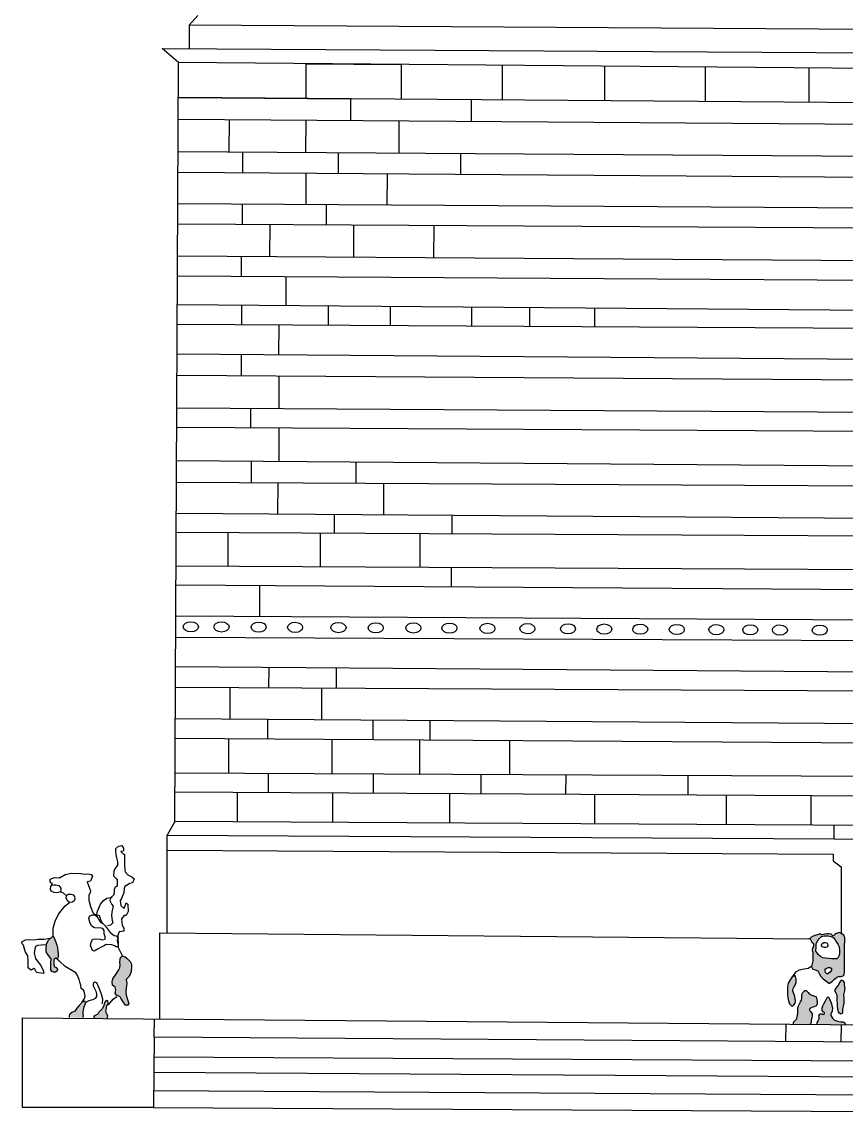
# Model space of a CAD drawing. Header units: inches. Extents: x 155 to 361, y 91 to 381.
# Drawn here: x 155.2 to 250.9, y 105 to 232.1 of the extents above; entities that cross this region are included whole.
import ezdxf

# ---------------------------------------------------------------- set-up
doc = ezdxf.new("R2010")
doc.units = ezdxf.units.IN
doc.header["$MEASUREMENT"] = 0
doc.layers.add('çziigi', color=10, linetype='Continuous')

msp = doc.modelspace()

# ---------------------------------------------------------------- hatches: boundary and pattern name
at = {"layer": 'çziigi'}
h = msp.add_hatch(color=1, dxfattribs=at)
h.dxf.hatch_style = 1
h.paths.add_polyline_path([(165.77, 120.95), (166.11, 121.46), (166.46, 121.97), (166.6, 122.23), (166.62, 122.59), (166.6, 122.84), (166.61, 123.22), (166.66, 123.43), (166.9, 123.61), (167.22, 123.5), (167.45, 123.29), (167.79, 122.97), (167.93, 122.66), (167.93, 122.33), (167.92, 121.75), (167.68, 121.2), (167.33, 120.87), (167.41, 120.4), (167.34, 119.9), (167.28, 119.47), (167.31, 119.04), (167.48, 118.54), (167.63, 118.09), (167.53, 117.87), (167.25, 117.88), (166.96, 118.27), (166.71, 118.69), (166.62, 118.84), (166.18, 119.03), (166.06, 119.27), (166.12, 119.65), (166.06, 119.99), (165.72, 120.22), (165.68, 120.61)])
h.paths.add_polyline_path([(161.87, 117.86), (162.2, 118.23), (162.51, 118.36), (162.62, 118.2), (162.56, 118), (162.45, 117.67), (162.35, 117.34), (162.34, 117.12), (162.34, 116.87), (162.36, 116.61), (162.27, 116.44), (160.71, 116.46), (160.69, 116.67), (160.77, 116.82), (161, 117.03), (161.36, 117.18), (161.58, 117.54)])
h.paths.add_polyline_path([(164.14, 117.06), (164.37, 117.3), (164.56, 117.5), (164.73, 117.84), (164.83, 118.23), (165, 118.43), (165.18, 118.37), (165.26, 118.06), (165.06, 117.86), (165.05, 117.56), (164.97, 117.11), (165.11, 116.81), (165.21, 116.61), (165.1, 116.39), (163.65, 116.41), (163.55, 116.53), (163.58, 116.62), (163.78, 116.72), (164.02, 116.84)])
h.paths.add_polyline_path([(158.02, 124.43), (158.07, 124.97), (158.28, 125.4), (158.84, 125.95), (159.03, 125.49), (159.14, 125.21), (159.27, 124.87), (159.34, 124.54), (159.4, 124.16), (159.43, 123.89), (159.44, 123.55), (159.39, 123.39), (159.29, 123.29), (159.14, 123.33), (158.94, 123.19), (158.93, 122.73), (158.97, 122.39), (159.19, 122.26), (159.34, 122.08), (159.29, 121.86), (159.12, 121.71), (158.89, 121.72), (158.67, 121.79), (158.58, 122), (158.59, 122.24), (158.59, 122.49), (158.56, 122.82), (158.61, 123.27), (158.4, 123.5), (158.21, 123.76), (158.02, 124.09)])
h = msp.add_hatch(color=1, dxfattribs=at)
h.dxf.hatch_style = 1
h.paths.add_polyline_path([(250.73, 122.88), (250.73, 123.9), (250.73, 124.76), (250.77, 125.34), (250.77, 125.71), (250.66, 126.02), (250.36, 126.2), (250.12, 126.31), (249.81, 126.21), (249.6, 126.09), (249.41, 125.9), (249.17, 126.13), (248.91, 126.18), (248.67, 126.18), (248.42, 126.13), (248.15, 126.04), (248.06, 126.04), (247.97, 126.14), (247.81, 126.12), (247.61, 126.07), (247.4, 126.01), (247.1, 125.9), (246.82, 125.73), (246.75, 125.57), (246.94, 125.21), (247.12, 125.06), (247.12, 124.71), (247.01, 124.5), (246.98, 124.29), (247.06, 123.96), (247.06, 123.37), (247.06, 122.99), (247, 122.7), (246.92, 122.36), (247.04, 122.08), (247.34, 122), (247.63, 121.86), (247.8, 121.57), (248, 121.22), (248.27, 120.94), (248.57, 120.71), (248.9, 120.43), (249.01, 120.43), (249.29, 120.63), (249.56, 120.92), (249.83, 121.12), (250.04, 121.21), (250.34, 121.21), (250.64, 121.31), (250.73, 121.68), (250.73, 122.24)])
h.paths.add_polyline_path([(248.51, 122.05), (248.65, 122.18), (248.86, 122.27), (249.08, 122.27), (249.21, 122.16), (249.21, 121.93), (249.07, 121.73), (248.88, 121.59), (248.79, 121.51), (248.7, 121.51), (248.61, 121.59), (248.53, 121.69), (248.51, 121.83)], flags=16)
h.paths.add_polyline_path([(247.94, 123.52), (247.67, 123.76), (247.52, 123.99), (247.4, 124.15), (247.4, 124.43), (247.41, 124.96), (247.58, 125.26), (247.79, 125.58), (248.08, 125.84), (248.42, 125.92), (248.85, 125.92), (249.2, 125.85), (249.46, 125.69), (249.64, 125.48), (249.82, 125.2), (249.96, 124.98), (250.11, 124.67), (250.17, 124.27), (250.17, 123.92), (250.13, 123.64), (249.99, 123.4), (249.83, 123.28), (249.57, 123.25), (249.23, 123.25), (248.91, 123.3), (248.53, 123.35), (248.23, 123.38)], flags=16)
h.paths.add_polyline_path([(248.15, 124.64), (248.06, 124.75), (248.06, 124.84), (248.15, 125.06), (248.35, 125.17), (248.54, 125.17), (248.74, 125.09), (248.81, 124.94), (248.81, 124.77), (248.71, 124.64), (248.54, 124.57), (248.37, 124.57)], flags=0)
h.paths.add_polyline_path([(244.87, 119.98), (244.97, 120.14), (245.03, 120.33), (245.12, 120.6), (245.12, 120.91), (245.06, 121.2), (244.98, 121.32), (244.91, 121.32), (244.77, 121.22), (244.63, 121.12), (244.43, 120.84), (244.19, 120.45), (244.1, 119.97), (244.1, 119.55), (244.1, 119.05), (244.18, 118.54), (244.35, 118.02), (244.63, 117.78), (244.7, 117.78), (244.85, 117.91), (245.02, 118.11), (245.06, 118.33), (245.02, 118.6), (244.98, 118.88), (244.91, 119.11), (244.82, 119.33), (244.73, 119.53), (244.73, 119.66), (244.78, 119.83)])
h.paths.add_polyline_path([(247.57, 118.27), (247.53, 118.54), (247.46, 118.84), (247.18, 118.98), (246.93, 119.05), (246.67, 119.17), (246.51, 119.35), (246.29, 119.59), (246.13, 119.59), (245.9, 119.37), (245.79, 119.13), (245.79, 118.92), (245.79, 118.64), (245.75, 118.46), (245.63, 118.26), (245.51, 118.04), (245.38, 117.81), (245.3, 117.53), (245.3, 117.18), (245.3, 116.88), (245.25, 116.61), (245.19, 116.29), (244.98, 116.08), (244.8, 115.89), (244.8, 115.69), (246.76, 115.67), (246.84, 115.75), (246.87, 115.84), (246.87, 115.97), (246.87, 116.1), (246.9, 116.28), (246.94, 116.42), (247, 116.65), (247, 116.88), (246.83, 117.1), (246.71, 117.24), (246.66, 117.36), (246.7, 117.49), (246.87, 117.57), (247.04, 117.65), (247.22, 117.7), (247.4, 117.76), (247.48, 117.85), (247.57, 118.04)])
h.paths.add_polyline_path([(249.34, 117.57), (249.17, 118.14), (249.02, 118.5), (248.92, 118.79), (248.8, 118.85), (248.72, 118.79), (248.54, 118.4), (248.35, 118.05), (248.21, 117.8), (248.13, 117.54), (248.13, 117.27), (248.26, 117.11), (248.43, 117.02), (248.43, 116.94), (248.38, 116.85), (248.27, 116.81), (248.13, 116.87), (247.9, 116.87), (247.76, 116.65), (247.8, 116.47), (247.8, 116.28), (247.69, 116.08), (247.58, 115.88), (247.58, 115.67), (250.8, 115.64), (250.83, 115.72), (250.79, 115.83), (250.58, 115.93), (250.27, 115.95), (249.92, 116.04), (249.59, 116.13), (249.35, 116.36), (249.13, 116.67), (249.13, 116.82), (249.3, 117.2)])
h.paths.add_polyline_path([(250.75, 119.39), (250.82, 119.8), (250.72, 120.21), (250.72, 120.51), (250.6, 120.71), (250.36, 120.77), (250.16, 120.53), (250.03, 120.24), (249.85, 120.01), (249.72, 119.85), (249.63, 119.65), (249.63, 119.48), (249.72, 119.3), (249.83, 119.09), (249.86, 119.02), (249.86, 118.88), (249.86, 118.63), (249.86, 118.4), (249.88, 118.14), (249.88, 117.78), (249.93, 117.4), (250.01, 117.07), (250.3, 116.87), (250.54, 117.01), (250.54, 117.42), (250.68, 118.1), (250.68, 118.64), (250.64, 119.07)])

# ---------------------------------------------------------------- linework, layer by layer
for p, q in [((174.64, 231.73), (175.65, 232.84)), ((174.64, 231.73), (174.62, 229.01)), ((342.37, 230.65), (174.64, 231.73)), ((173.41, 227.38), (171.51, 229.03)), ((171.51, 229.03), (346.77, 227.94)), ((172.96, 139.23), (173.41, 227.38)), ((344.49, 225.87), (173.41, 227.38)), ((188.23, 223.2), (188.23, 227.25)), ((188.23, 227.25), (199.26, 227.15)), ((199.26, 227.15), (199.26, 223.12)), ((211.02, 223.03), (211.02, 227.05)), ((222.88, 226.94), (222.85, 222.94)), ((234.57, 226.84), (234.57, 222.85)), ((246.61, 226.73), (246.61, 222.76)), ((344.47, 222.02), (173.39, 223.32)), ((173.39, 223.32), (193.39, 223.16)), ((193.39, 223.16), (193.39, 220.65)), ((207.4, 223.06), (207.38, 220.56)), ((173.38, 220.8), (344.46, 219.58)), ((179.27, 220.76), (179.25, 216.99)), ((188.17, 220.69), (188.14, 216.93)), ((199, 220.61), (198.97, 216.86)), ((173.36, 217.03), (344.44, 215.92)), ((180.84, 216.98), (180.84, 214.57)), ((191.92, 216.91), (191.92, 214.5)), ((206.16, 216.82), (206.14, 214.4)), ((173.35, 214.63), (344.42, 213.43)), ((188.17, 214.52), (188.17, 210.91)), ((197.62, 214.46), (197.6, 210.85)), ((173.33, 211.01), (344.41, 209.91)), ((180.81, 210.96), (180.8, 208.58)), ((190.59, 208.53), (190.59, 210.9)), ((173.32, 208.63), (344.39, 207.69)), ((184, 208.57), (183.98, 204.85)), ((193.76, 204.78), (193.76, 208.51)), ((203.04, 208.46), (203.02, 204.72)), ((173.3, 204.93), (344.37, 203.74)), ((180.69, 204.87), (180.69, 202.52)), ((344.36, 201.49), (173.29, 202.57)), ((185.85, 202.49), (185.85, 199.13)), ((344.34, 197.87), (173.27, 199.23)), ((180.76, 196.94), (180.76, 199.17)), ((190.77, 199.09), (190.77, 196.88)), ((198, 196.84), (198, 199.04)), ((207.43, 198.96), (207.42, 196.79)), ((214.18, 196.75), (214.18, 198.91)), ((221.73, 196.71), (221.73, 198.85)), ((173.26, 196.98), (344.33, 196.04)), ((185.03, 196.91), (185.01, 193.41)), ((344.31, 192.22), (173.24, 193.5)), ((180.7, 191.02), (180.7, 193.44)), ((173.23, 191.08), (344.3, 189.89)), ((185.05, 190.99), (185.03, 187.21)), ((173.21, 187.29), (344.27, 186.16)), ((181.77, 187.23), (181.77, 184.97)), ((173.2, 185.02), (344.26, 184.08)), ((185.04, 184.95), (185.04, 181.05)), ((173.18, 181.14), (344.24, 179.89)), ((181.83, 181.08), (181.82, 178.6)), ((193.98, 180.99), (193.98, 178.53)), ((173.16, 178.64), (344.23, 177.71)), ((184.94, 178.58), (184.91, 174.94)), ((197.22, 178.51), (197.2, 174.86)), ((173.15, 175.02), (344.21, 173.85)), ((191.47, 174.9), (191.46, 172.74)), ((205.15, 174.8), (205.15, 172.67)), ((173.13, 172.84), (344.2, 171.91)), ((179.12, 172.81), (179.12, 168.89)), ((189.85, 172.75), (189.85, 168.83)), ((201.44, 172.69), (201.42, 168.77)), ((173.11, 168.93), (344.18, 167.99)), ((205.1, 166.49), (205.11, 168.75)), ((173.1, 166.72), (344.16, 165.51)), ((182.82, 166.65), (182.8, 163.04)), ((173.08, 163.09), (344.14, 162.15)), ((344.13, 159.73), (173.07, 160.6)), ((344.11, 155.9), (173.05, 157.19)), ((183.87, 157.11), (183.86, 154.71)), ((191.69, 157.05), (191.69, 154.67)), ((344.1, 153.89), (173.04, 154.77)), ((179.35, 154.73), (179.35, 151.08)), ((190.01, 154.68), (190.01, 151.01)), ((344.08, 149.91), (173.02, 151.13)), ((183.74, 151.05), (183.74, 148.79)), ((195.96, 150.97), (195.96, 148.71)), ((202.58, 150.92), (202.57, 148.66)), ((344.06, 147.71), (173.01, 148.86)), ((179.21, 148.82), (179.19, 144.81)), ((191.24, 144.75), (191.24, 148.74)), ((201.39, 148.67), (201.39, 144.7)), ((211.85, 148.6), (211.85, 144.64)), ((344.04, 143.97), (172.99, 144.84)), ((183.81, 144.79), (183.8, 142.6)), ((196.01, 144.72), (196.01, 142.53)), ((208.49, 144.66), (208.49, 142.46)), ((218.36, 144.61), (218.35, 142.41)), ((232.55, 144.54), (232.55, 142.33)), ((172.98, 142.66), (344.03, 141.72)), ((180.22, 142.62), (180.22, 139.18)), ((191.31, 139.12), (191.33, 142.56)), ((204.88, 142.48), (204.86, 139.04)), ((221.73, 138.95), (221.73, 142.39)), ((237, 142.31), (237, 138.86)), ((246.83, 142.25), (246.83, 138.8)), ((172.96, 139.23), (172.09, 137.63)), ((344.01, 138.25), (172.96, 139.23)), ((249.53, 137.2), (249.54, 138.79)), ((172.08, 135.89), (172.09, 137.63)), ((172.09, 137.63), (249.53, 137.2)), ((166.42, 136.37), (166.09, 136.06)), ((166.09, 136.06), (166.09, 135.77)), ((166.42, 136.37), (166.8, 136.44)), ((166.8, 136.44), (167.02, 136.13)), ((167.02, 136.13), (167, 135.85)), ((249.53, 137.2), (344.76, 136.49)), ((166.09, 135.77), (166.13, 135.39)), ((166.13, 135.39), (166.2, 134.99)), ((166.2, 134.99), (166.32, 134.54)), ((166.98, 135.78), (166.7, 135.75)), ((166.7, 135.75), (166.98, 135.47)), ((167, 135.85), (166.98, 135.78)), ((166.98, 135.47), (167.11, 135.37)), ((167.11, 135.37), (167.13, 134.89)), ((167.13, 134.89), (167.12, 134.16)), ((172.08, 126.27), (172.08, 135.89)), ((172.08, 135.89), (249.43, 135.44)), ((249.43, 135.44), (249.43, 134.64)), ((166.05, 133.79), (165.89, 133.43)), ((166.33, 134.09), (166.05, 133.79)), ((166.32, 134.54), (166.33, 134.09)), ((167.12, 134.16), (167.18, 133.61)), ((167.18, 133.61), (167.22, 133.37)), ((249.43, 134.64), (250.36, 133.96)), ((250.36, 133.96), (250.36, 126.2)), ((158.49, 132.51), (158.99, 132.7)), ((158.49, 132.17), (158.49, 132.51)), ((158.99, 132.7), (159.58, 132.69)), ((159.58, 132.69), (160.24, 133.06)), ((160.24, 133.06), (160.96, 133.2)), ((160.96, 133.2), (162.05, 133.18)), ((162.05, 133.18), (162.46, 133.09)), ((162.46, 133.09), (162.88, 133.15)), ((163.17, 132.29), (162.81, 132.19)), ((162.88, 133.15), (163.26, 133.06)), ((163.42, 132.86), (163.17, 132.29)), ((163.26, 133.06), (163.42, 132.86)), ((165.89, 133.43), (165.85, 132.89)), ((165.85, 132.89), (166.22, 132.52)), ((166.22, 132.52), (166.27, 132.54)), ((166.27, 132.54), (166.26, 131.71)), ((167.22, 133.37), (167.51, 133.04)), ((167.51, 133.04), (167.98, 132.77)), ((167.98, 132.77), (168.26, 132.56)), ((168.26, 132.56), (168.05, 132.11)), ((158.78, 131.93), (158.49, 132.17)), ((158.54, 131.37), (158.58, 131.68)), ((158.63, 131.11), (158.54, 131.37)), ((158.58, 131.68), (158.78, 131.93)), ((158.96, 130.96), (158.63, 131.11)), ((158.65, 131.84), (158.96, 131.85)), ((158.96, 131.85), (159.15, 131.85)), ((159.28, 130.95), (158.96, 130.96)), ((159.15, 131.85), (159.52, 131.78)), ((159.72, 131.03), (159.28, 130.95)), ((159.52, 131.78), (159.75, 131.47)), ((159.7, 131.14), (159.68, 130.97)), ((159.74, 131.33), (159.7, 131.14)), ((160.06, 130.9), (159.72, 131.03)), ((159.75, 131.47), (159.74, 131.33)), ((162.81, 132.19), (163.08, 131.49)), ((163.15, 130.93), (163, 130.66)), ((163.08, 131.49), (163.16, 131.15)), ((163.16, 131.15), (163.15, 130.93)), ((166.05, 131.57), (165.93, 131.3)), ((165.93, 131.3), (165.93, 130.88)), ((166.26, 131.71), (166.05, 131.57)), ((167.05, 130.93), (166.76, 130.29)), ((167.09, 131.44), (167.05, 130.93)), ((167.18, 131.66), (167.09, 131.44)), ((167.74, 132.02), (167.18, 131.66)), ((168.05, 132.11), (167.74, 132.02)), ((160.38, 130.6), (160.06, 130.9)), ((160.22, 129.42), (160.74, 129.81)), ((160.34, 130.3), (160.38, 130.6)), ((160.53, 129.98), (160.34, 130.3)), ((160.38, 130.6), (160.58, 130.78)), ((160.74, 129.81), (160.53, 129.98)), ((160.58, 130.78), (160.89, 130.77)), ((161.08, 129.86), (160.74, 129.81)), ((160.89, 130.77), (161.16, 130.7)), ((161.27, 130.02), (161.08, 129.86)), ((161.16, 130.7), (161.34, 130.49)), ((161.35, 130.27), (161.27, 130.02)), ((161.34, 130.49), (161.35, 130.27)), ((163, 130.66), (162.99, 130.07)), ((162.99, 130.07), (163.16, 129.33)), ((164.35, 129.63), (164.7, 130.04)), ((164.7, 130.04), (165.09, 130.3)), ((165.09, 130.3), (165.57, 130.38)), ((165.5, 130.36), (165.43, 130.04)), ((165.43, 130.04), (165.64, 129.57)), ((165.85, 130.66), (165.5, 130.36)), ((165.57, 130.38), (165.68, 130.38)), ((165.93, 130.88), (165.85, 130.66)), ((166.76, 130.29), (166.64, 130.03)), ((166.64, 130.03), (166.7, 129.47)), ((167.1, 129.11), (167.34, 129.78)), ((167.34, 129.78), (167.51, 129.61)), ((159.08, 127.64), (159.47, 128.47)), ((159.47, 128.47), (160.22, 129.42)), ((163.08, 128.23), (163.39, 128.39)), ((163.16, 129.33), (163.46, 128.66)), ((163.39, 128.39), (163.69, 128.36)), ((163.46, 128.66), (163.66, 128.44)), ((163.66, 128.44), (164.18, 128.28)), ((163.9, 128.4), (163.99, 128.82)), ((163.99, 128.82), (164.11, 129.06)), ((164.11, 129.06), (164.35, 129.63)), ((165.64, 128.7), (165.63, 128.31)), ((165.64, 129.57), (165.8, 129.4)), ((165.68, 128.89), (165.64, 128.7)), ((165.8, 129.4), (165.68, 128.89)), ((166.7, 129.47), (167.1, 129.11)), ((167.57, 128.77), (167.34, 128.28)), ((167.51, 129.61), (167.57, 128.77)), ((158.86, 126.83), (159.08, 127.64)), ((162.99, 127.96), (163.08, 128.23)), ((163.09, 127.53), (162.99, 127.96)), ((163.3, 127.11), (163.09, 127.53)), ((163.69, 128.36), (163.88, 128.23)), ((163.88, 128.23), (164.04, 128.01)), ((164.04, 128.01), (164.16, 127.79)), ((164.16, 127.79), (164.25, 127.64)), ((164.18, 128.28), (164.35, 127.85)), ((164.25, 127.64), (164.39, 127.49)), ((164.35, 127.85), (164.52, 127.44)), ((164.39, 127.49), (164.63, 127.37)), ((164.52, 127.44), (164.89, 127.08)), ((165.5, 127.16), (165.16, 127.08)), ((165.78, 127.44), (165.5, 127.16)), ((165.63, 128.31), (165.69, 127.71)), ((165.69, 127.71), (165.78, 127.44)), ((167.07, 128.29), (166.77, 127.91)), ((166.77, 127.91), (166.84, 127.12)), ((166.84, 127.12), (167.05, 126.84)), ((167.34, 128.28), (167.07, 128.29)), ((158.28, 125.4), (158.84, 125.95)), ((158.84, 125.95), (158.86, 126.83)), ((158.84, 125.95), (159.03, 125.49)), ((163.58, 126.9), (163.3, 127.11)), ((163.67, 126.87), (163.58, 126.9)), ((164.41, 126.82), (163.67, 126.87)), ((164.6, 126.77), (164.41, 126.82)), ((164.77, 126.54), (164.6, 126.77)), ((164.76, 126.18), (164.77, 126.4)), ((164.89, 125.83), (164.76, 126.18)), ((164.77, 126.4), (164.77, 126.54)), ((164.89, 127.08), (165.46, 126.34)), ((165.46, 126.34), (165.91, 125.99)), ((165.91, 125.99), (166.16, 125.92)), ((166.16, 125.92), (166.38, 125.65)), ((166.47, 126.31), (166.36, 125.96)), ((166.36, 125.96), (166.37, 125.64)), ((166.52, 126.4), (166.47, 126.31)), ((167.06, 126.48), (166.52, 126.4)), ((167.05, 126.84), (167.06, 126.48)), ((171.24, 116.27), (171.24, 126.28)), ((171.24, 126.28), (246.58, 125.57)), ((247.1, 125.9), (246.82, 125.73)), ((247.4, 126.01), (247.1, 125.9)), ((247.61, 126.07), (247.4, 126.01)), ((247.81, 126.12), (247.61, 126.07)), ((247.79, 125.58), (248.08, 125.84)), ((247.97, 126.14), (247.81, 126.12)), ((248.06, 126.04), (247.97, 126.14)), ((248.15, 126.04), (248.06, 126.04)), ((248.08, 125.84), (248.42, 125.92)), ((248.42, 126.13), (248.15, 126.04)), ((248.67, 126.18), (248.42, 126.13)), ((248.42, 125.92), (248.85, 125.92)), ((248.91, 126.18), (248.67, 126.18)), ((248.85, 125.92), (249.2, 125.85)), ((249.17, 126.13), (248.91, 126.18)), ((249.41, 125.9), (249.17, 126.13)), ((249.2, 125.85), (249.46, 125.69)), ((249.6, 126.09), (249.41, 125.9)), ((249.81, 126.21), (249.6, 126.09)), ((250.12, 126.31), (249.81, 126.21)), ((250.36, 126.2), (250.12, 126.31)), ((250.66, 126.02), (250.36, 126.2)), ((250.77, 125.71), (250.66, 126.02)), ((155.21, 125.22), (155.62, 125.46)), ((155.26, 124.99), (155.21, 125.22)), ((155.39, 124.86), (155.26, 124.99)), ((155.6, 124.11), (155.39, 124.86)), ((155.62, 125.46), (156.13, 125.5)), ((156.13, 125.5), (156.73, 125.49)), ((156.73, 125.49), (157.06, 125.53)), ((156.79, 124.71), (156.73, 124.43)), ((157.03, 124.82), (156.79, 124.71)), ((157.46, 124.87), (157.03, 124.82)), ((157.06, 125.53), (157.45, 125.56)), ((157.45, 125.56), (157.81, 125.55)), ((158.06, 124.9), (157.46, 124.87)), ((157.81, 125.55), (158.66, 125.72)), ((158.02, 124.43), (158.07, 124.97)), ((158.07, 124.97), (158.28, 125.4)), ((159.03, 125.49), (159.14, 125.21)), ((159.14, 125.21), (159.27, 124.87)), ((159.27, 124.87), (159.34, 124.54)), ((163.19, 124.81), (163.24, 125.15)), ((163.4, 124.25), (163.19, 124.81)), ((163.24, 125.15), (163.41, 125.53)), ((163.41, 125.53), (163.7, 125.6)), ((163.7, 125.6), (164.32, 125.55)), ((164.4, 124.61), (164.06, 124.41)), ((164.32, 125.55), (164.54, 125.47)), ((164.8, 124.83), (164.4, 124.61)), ((164.54, 125.47), (164.87, 125.54)), ((164.99, 124.92), (164.8, 124.83)), ((164.87, 125.54), (164.89, 125.83)), ((165.67, 124.89), (164.99, 124.92)), ((165.95, 124.79), (165.67, 124.89)), ((166.16, 124.65), (165.95, 124.79)), ((166.27, 124.65), (166.16, 124.65)), ((166.39, 124.79), (166.27, 124.65)), ((166.4, 125.67), (166.29, 125.39)), ((166.29, 125.39), (166.33, 125.18)), ((166.33, 125.18), (166.39, 124.86)), ((166.44, 125.11), (166.38, 125.65)), ((166.39, 124.86), (166.39, 124.79)), ((166.43, 124.55), (166.44, 125.11)), ((246.75, 125.57), (246.58, 125.57)), ((246.82, 125.73), (246.75, 125.57)), ((246.75, 125.57), (246.94, 125.21)), ((246.94, 125.21), (247.12, 125.06)), ((247.12, 124.71), (247.01, 124.5)), ((247.12, 125.06), (247.12, 124.71)), ((247.41, 124.96), (247.4, 124.43)), ((247.58, 125.26), (247.41, 124.96)), ((247.58, 125.26), (247.79, 125.58)), ((248.06, 124.84), (248.15, 125.06)), ((248.06, 124.75), (248.06, 124.84)), ((248.15, 124.64), (248.06, 124.75)), ((248.15, 125.06), (248.35, 125.17)), ((248.37, 124.57), (248.15, 124.64)), ((248.35, 125.17), (248.54, 125.17)), ((248.54, 124.57), (248.37, 124.57)), ((248.54, 125.17), (248.74, 125.09)), ((248.71, 124.64), (248.54, 124.57)), ((248.81, 124.77), (248.71, 124.64)), ((248.74, 125.09), (248.81, 124.94)), ((248.81, 124.94), (248.81, 124.77)), ((249.46, 125.69), (249.64, 125.48)), ((249.64, 125.48), (249.82, 125.2)), ((249.82, 125.2), (249.96, 124.98)), ((249.96, 124.98), (250.11, 124.67)), ((250.11, 124.67), (250.17, 124.27)), ((250.73, 124.76), (250.77, 125.34)), ((250.73, 123.9), (250.73, 124.76)), ((250.77, 125.34), (250.77, 125.71)), ((155.89, 123.63), (155.6, 124.11)), ((155.96, 123.01), (155.89, 123.63)), ((156.73, 124.43), (156.64, 123.94)), ((156.64, 123.94), (156.8, 123.32)), ((156.8, 123.32), (157, 123.02)), ((158.02, 124.09), (158.02, 124.43)), ((158.21, 123.76), (158.02, 124.09)), ((158.4, 123.5), (158.21, 123.76)), ((158.61, 123.27), (158.4, 123.5)), ((159.14, 123.33), (158.94, 123.19)), ((159.31, 123.29), (159.14, 123.33)), ((159.39, 123.39), (159.23, 123.23)), ((159.34, 124.54), (159.4, 124.16)), ((159.44, 123.55), (159.39, 123.39)), ((159.4, 124.16), (159.43, 123.89)), ((159.43, 123.89), (159.44, 123.55)), ((163.6, 124.17), (163.4, 124.25)), ((164.06, 124.41), (163.6, 124.17)), ((166.9, 123.61), (166.43, 124.55)), ((166.61, 123.22), (166.66, 123.43)), ((166.66, 123.43), (166.9, 123.61)), ((166.9, 123.61), (167.22, 123.5)), ((167.22, 123.5), (167.45, 123.29)), ((247.01, 124.5), (246.98, 124.29)), ((246.98, 124.29), (247.06, 123.96)), ((247.06, 123.96), (247.06, 123.37)), ((247.06, 123.37), (247.06, 122.99)), ((247.4, 124.15), (247.4, 124.43)), ((247.52, 123.99), (247.4, 124.15)), ((247.67, 123.76), (247.52, 123.99)), ((247.94, 123.52), (247.67, 123.76)), ((248.23, 123.38), (247.94, 123.52)), ((248.53, 123.35), (248.23, 123.38)), ((248.91, 123.3), (248.53, 123.35)), ((249.23, 123.25), (248.91, 123.3)), ((249.99, 123.4), (249.83, 123.28)), ((250.13, 123.64), (249.99, 123.4)), ((250.17, 123.92), (250.13, 123.64)), ((250.17, 124.27), (250.17, 123.92)), ((250.73, 122.88), (250.73, 123.9)), ((155.95, 122.21), (155.96, 123.01)), ((156.25, 121.96), (155.95, 122.21)), ((156.6, 122.13), (156.38, 121.99)), ((156.71, 122.05), (156.6, 122.13)), ((156.92, 121.67), (156.71, 122.05)), ((157, 123.02), (157.4, 122.49)), ((157.4, 122.49), (157.72, 121.85)), ((158.56, 122.82), (158.61, 123.27)), ((158.59, 122.49), (158.56, 122.82)), ((158.58, 122), (158.59, 122.24)), ((158.59, 122.24), (158.59, 122.49)), ((158.94, 123.19), (158.93, 122.73)), ((158.93, 122.73), (158.97, 122.39)), ((158.97, 122.39), (159.19, 122.26)), ((159.19, 122.26), (159.34, 122.08)), ((159.34, 122.08), (159.29, 121.86)), ((159.58, 122.98), (159.31, 123.29)), ((160.25, 122.37), (159.58, 122.98)), ((161.49, 121.63), (160.25, 122.37)), ((166.46, 121.97), (166.6, 122.23)), ((166.6, 122.84), (166.61, 123.22)), ((166.62, 122.59), (166.6, 122.84)), ((166.6, 122.23), (166.62, 122.59)), ((167.45, 123.29), (167.79, 122.97)), ((167.79, 122.97), (167.93, 122.66)), ((167.93, 122.33), (167.92, 121.75)), ((167.93, 122.66), (167.93, 122.33)), ((246.06, 122.06), (245.48, 121.94)), ((246.52, 122.15), (246.06, 122.06)), ((246.92, 122.36), (246.52, 122.15)), ((247, 122.7), (246.92, 122.36)), ((246.92, 122.36), (247.04, 122.08)), ((247.06, 122.99), (247, 122.7)), ((247.04, 122.08), (247.34, 122)), ((248.51, 122.05), (248.65, 122.18)), ((248.51, 121.83), (248.51, 122.05)), ((248.65, 122.18), (248.86, 122.27)), ((248.86, 122.27), (249.08, 122.27)), ((249.08, 122.27), (249.21, 122.16)), ((249.21, 122.16), (249.21, 121.93)), ((249.57, 123.25), (249.23, 123.25)), ((249.83, 123.28), (249.57, 123.25)), ((250.73, 122.24), (250.73, 122.88)), ((250.73, 121.68), (250.73, 122.24)), ((156.38, 121.99), (156.25, 121.96)), ((157.73, 121.56), (156.92, 121.67)), ((157.72, 121.85), (157.73, 121.56)), ((158.67, 121.79), (158.58, 122)), ((158.89, 121.72), (158.67, 121.79)), ((159.12, 121.71), (158.89, 121.72)), ((159.29, 121.86), (159.12, 121.71)), ((161.67, 121.32), (161.49, 121.63)), ((161.86, 120.87), (161.67, 121.32)), ((161.96, 120.57), (161.86, 120.87)), ((165.68, 120.61), (165.77, 120.95)), ((165.77, 120.95), (166.11, 121.46)), ((166.11, 121.46), (166.46, 121.97)), ((167.68, 121.2), (167.33, 120.87)), ((167.33, 120.87), (167.41, 120.4)), ((167.92, 121.75), (167.68, 121.2)), ((244.43, 120.84), (244.19, 120.45)), ((244.77, 121.33), (244.43, 120.84)), ((244.77, 121.22), (244.6, 121.1)), ((245.06, 121.73), (244.77, 121.33)), ((244.91, 121.32), (244.77, 121.22)), ((244.98, 121.32), (244.91, 121.32)), ((245.06, 121.2), (244.98, 121.32)), ((245.48, 121.94), (245.06, 121.73)), ((245.12, 120.91), (245.06, 121.2)), ((245.12, 120.6), (245.12, 120.91)), ((247.34, 122), (247.63, 121.86)), ((247.63, 121.86), (247.8, 121.57)), ((247.8, 121.57), (248, 121.22)), ((248, 121.22), (248.27, 120.94)), ((248.27, 120.94), (248.57, 120.71)), ((248.53, 121.69), (248.51, 121.83)), ((248.61, 121.59), (248.53, 121.69)), ((248.7, 121.51), (248.61, 121.59)), ((248.79, 121.51), (248.7, 121.51)), ((248.88, 121.59), (248.79, 121.51)), ((249.07, 121.73), (248.88, 121.59)), ((249.21, 121.93), (249.07, 121.73)), ((249.29, 120.63), (249.56, 120.92)), ((249.56, 120.92), (249.83, 121.12)), ((249.83, 121.12), (250.04, 121.21)), ((250.04, 121.21), (250.34, 121.21)), ((250.36, 120.77), (250.16, 120.53)), ((250.34, 121.21), (250.64, 121.31)), ((250.6, 120.71), (250.36, 120.77)), ((250.64, 121.31), (250.73, 121.68)), ((162.04, 120.21), (161.96, 120.57)), ((162.11, 119.82), (162.04, 120.21)), ((162.37, 119.64), (162.11, 119.82)), ((162.45, 119.49), (162.37, 119.64)), ((162.56, 118.92), (162.45, 119.49)), ((163.68, 120.55), (163.48, 120.41)), ((163.48, 120.41), (163.48, 120.11)), ((163.48, 120.11), (163.63, 119.81)), ((163.63, 119.81), (163.8, 119.49)), ((163.93, 120.46), (163.68, 120.55)), ((163.8, 119.49), (163.86, 119.18)), ((164.17, 119.86), (163.93, 120.46)), ((164.46, 119.14), (164.17, 119.86)), ((165.72, 120.22), (165.68, 120.61)), ((166.06, 119.99), (165.72, 120.22)), ((166.12, 119.65), (166.06, 119.99)), ((166.06, 119.27), (166.12, 119.65)), ((167.34, 119.9), (167.28, 119.47)), ((167.41, 120.4), (167.34, 119.9)), ((244.19, 120.45), (244.1, 119.97)), ((244.1, 119.97), (244.1, 119.55)), ((244.1, 119.55), (244.1, 119.05)), ((244.73, 119.66), (244.78, 119.83)), ((244.73, 119.53), (244.73, 119.66)), ((244.82, 119.33), (244.73, 119.53)), ((244.78, 119.83), (244.87, 119.98)), ((244.87, 119.98), (244.97, 120.14)), ((244.97, 120.14), (245.03, 120.33)), ((245.03, 120.33), (245.12, 120.6)), ((245.9, 119.37), (246.13, 119.59)), ((246.13, 119.59), (246.29, 119.59)), ((246.29, 119.59), (246.51, 119.35)), ((248.57, 120.71), (248.9, 120.43)), ((248.9, 120.43), (249.01, 120.43)), ((249.01, 120.43), (249.29, 120.63)), ((249.72, 119.85), (249.63, 119.65)), ((249.63, 119.65), (249.63, 119.48)), ((249.85, 120.01), (249.72, 119.85)), ((250.03, 120.24), (249.85, 120.01)), ((250.16, 120.53), (250.03, 120.24)), ((250.72, 120.51), (250.6, 120.71)), ((250.72, 120.21), (250.72, 120.51)), ((250.82, 119.8), (250.72, 120.21)), ((250.75, 119.39), (250.82, 119.8)), ((162.2, 118.23), (161.87, 117.86)), ((162.2, 118.23), (162.47, 118.67)), ((162.51, 118.36), (162.2, 118.23)), ((162.47, 118.67), (162.56, 118.92)), ((162.62, 118.2), (162.51, 118.36)), ((162.98, 118.37), (162.62, 118.2)), ((163.46, 118.49), (162.98, 118.37)), ((163.71, 118.66), (163.46, 118.49)), ((163.86, 118.89), (163.71, 118.66)), ((163.86, 119.18), (163.86, 118.89)), ((164.63, 118.56), (164.46, 119.14)), ((164.56, 118.02), (164.63, 118.56)), ((164.83, 118.23), (164.73, 117.84)), ((165, 118.43), (164.83, 118.23)), ((165.18, 118.37), (165, 118.43)), ((165.26, 118.06), (165.18, 118.37)), ((165.27, 117.92), (165.8, 118.57)), ((165.8, 118.57), (166.24, 118.88)), ((166.18, 119.03), (166.06, 119.27)), ((166.62, 118.84), (166.18, 119.03)), ((166.71, 118.69), (166.62, 118.84)), ((166.96, 118.27), (166.71, 118.69)), ((167.25, 117.88), (166.96, 118.27)), ((167.28, 119.47), (167.31, 119.04)), ((167.31, 119.04), (167.48, 118.54)), ((167.48, 118.54), (167.63, 118.09)), ((244.1, 119.05), (244.18, 118.54)), ((244.18, 118.54), (244.35, 118.02)), ((244.91, 119.11), (244.82, 119.33)), ((244.98, 118.88), (244.91, 119.11)), ((245.02, 118.6), (244.98, 118.88)), ((245.06, 118.33), (245.02, 118.6)), ((245.02, 118.11), (245.06, 118.33)), ((245.51, 118.04), (245.63, 118.26)), ((245.63, 118.26), (245.75, 118.46)), ((245.75, 118.46), (245.79, 118.64)), ((245.79, 119.13), (245.9, 119.37)), ((245.79, 118.92), (245.79, 119.13)), ((245.79, 118.64), (245.79, 118.92)), ((246.51, 119.35), (246.67, 119.17)), ((246.67, 119.17), (246.93, 119.05)), ((246.93, 119.05), (247.18, 118.98)), ((247.18, 118.98), (247.46, 118.84)), ((247.46, 118.84), (247.53, 118.54)), ((247.53, 118.54), (247.57, 118.27)), ((247.57, 118.27), (247.57, 118.04)), ((248.35, 118.05), (248.54, 118.4)), ((248.54, 118.4), (248.72, 118.79)), ((248.72, 118.79), (248.8, 118.85)), ((248.8, 118.85), (248.92, 118.79)), ((248.92, 118.79), (249.02, 118.5)), ((249.02, 118.5), (249.17, 118.14)), ((249.63, 119.48), (249.72, 119.3)), ((249.72, 119.3), (249.83, 119.09)), ((249.83, 119.09), (249.86, 119.02)), ((249.86, 119.02), (249.86, 118.88)), ((249.86, 118.88), (249.86, 118.63)), ((249.86, 118.63), (249.86, 118.4)), ((249.86, 118.4), (249.88, 118.14)), ((250.64, 119.07), (250.75, 119.39)), ((250.68, 118.64), (250.64, 119.07)), ((250.68, 118.1), (250.68, 118.64)), ((161, 117.03), (160.77, 116.82)), ((161.36, 117.18), (161, 117.03)), ((161.58, 117.54), (161.36, 117.18)), ((161.87, 117.86), (161.58, 117.54)), ((162.34, 117.12), (162.35, 117.34)), ((162.34, 116.87), (162.34, 117.12)), ((162.35, 117.34), (162.45, 117.67)), ((162.45, 117.67), (162.56, 118)), ((162.56, 118), (162.62, 118.2)), ((164.14, 117.06), (164.02, 116.84)), ((164.37, 117.3), (164.14, 117.06)), ((164.56, 117.5), (164.37, 117.3)), ((164.73, 117.84), (164.56, 117.5)), ((164.97, 117.11), (165.05, 117.56)), ((165.11, 116.81), (164.97, 117.11)), ((165.05, 117.56), (165.06, 117.86)), ((165.06, 117.86), (165.26, 118.06)), ((167.53, 117.87), (167.25, 117.88)), ((167.63, 118.09), (167.53, 117.87)), ((244.35, 118.02), (244.63, 117.78)), ((244.63, 117.78), (244.7, 117.78)), ((244.7, 117.78), (244.85, 117.91)), ((244.85, 117.91), (245.02, 118.11)), ((245.3, 117.53), (245.38, 117.81)), ((245.3, 117.18), (245.3, 117.53)), ((245.3, 116.88), (245.3, 117.18)), ((245.38, 117.81), (245.51, 118.04)), ((246.7, 117.49), (246.66, 117.36)), ((246.66, 117.36), (246.71, 117.24)), ((246.87, 117.57), (246.7, 117.49)), ((246.71, 117.24), (246.83, 117.1)), ((246.83, 117.1), (247, 116.88)), ((247.04, 117.65), (246.87, 117.57)), ((247.22, 117.7), (247.04, 117.65)), ((247.4, 117.76), (247.22, 117.7)), ((247.48, 117.85), (247.4, 117.76)), ((247.57, 118.04), (247.48, 117.85)), ((248.13, 117.54), (248.21, 117.8)), ((248.13, 117.27), (248.13, 117.54)), ((248.26, 117.11), (248.13, 117.27)), ((248.21, 117.8), (248.35, 118.05)), ((248.43, 117.02), (248.26, 117.11)), ((248.43, 116.94), (248.43, 117.02)), ((249.3, 117.2), (249.13, 116.82)), ((249.17, 118.14), (249.34, 117.57)), ((249.34, 117.57), (249.3, 117.2)), ((249.88, 118.14), (249.88, 117.78)), ((249.88, 117.78), (249.93, 117.4)), ((249.93, 117.4), (250.01, 117.07)), ((250.01, 117.07), (250.3, 116.87)), ((250.3, 116.87), (250.54, 117.01)), ((250.54, 117.42), (250.68, 118.1)), ((250.54, 117.01), (250.54, 117.42)), ((155.3, 105.98), (155.3, 116.4)), ((155.3, 116.4), (346.09, 114.88)), ((160.77, 116.82), (160.69, 116.67)), ((160.69, 116.67), (160.71, 116.46)), ((162.27, 116.44), (162.36, 116.61)), ((162.36, 116.61), (162.34, 116.87)), ((163.58, 116.62), (163.55, 116.53)), ((163.55, 116.53), (163.65, 116.41)), ((163.78, 116.72), (163.58, 116.62)), ((164.02, 116.84), (163.78, 116.72)), ((165.1, 116.39), (165.21, 116.61)), ((165.21, 116.61), (165.11, 116.81)), ((170.59, 114.15), (170.61, 116.28)), ((243.93, 113.65), (243.95, 115.69)), ((244.8, 115.89), (244.98, 116.08)), ((244.8, 115.69), (244.8, 115.89)), ((244.98, 116.08), (245.19, 116.29)), ((245.19, 116.29), (245.25, 116.61)), ((245.25, 116.61), (245.3, 116.88)), ((246.84, 115.75), (246.76, 115.67)), ((246.87, 115.84), (246.84, 115.75)), ((246.9, 116.28), (246.87, 116.1)), ((246.87, 116.1), (246.87, 115.97)), ((246.87, 115.97), (246.87, 115.84)), ((246.94, 116.42), (246.9, 116.28)), ((247, 116.65), (246.94, 116.42)), ((247, 116.88), (247, 116.65)), ((247.58, 115.88), (247.69, 116.08)), ((247.58, 115.67), (247.58, 115.88)), ((247.69, 116.08), (247.8, 116.28)), ((247.76, 116.65), (247.9, 116.87)), ((247.8, 116.47), (247.76, 116.65)), ((247.8, 116.28), (247.8, 116.47)), ((247.9, 116.87), (248.13, 116.87)), ((248.13, 116.87), (248.27, 116.81)), ((248.27, 116.81), (248.38, 116.85)), ((248.38, 116.85), (248.43, 116.94)), ((249.13, 116.82), (249.13, 116.67)), ((249.13, 116.67), (249.35, 116.36)), ((249.35, 116.36), (249.59, 116.13)), ((249.59, 116.13), (249.92, 116.04)), ((249.92, 116.04), (250.27, 115.95)), ((250.27, 115.95), (250.58, 115.93)), ((250.58, 115.93), (250.79, 115.83)), ((250.79, 115.83), (250.83, 115.72)), ((250.83, 115.72), (250.8, 115.64)), ((250.36, 113.6), (250.38, 115.64)), ((170.59, 114.15), (170.51, 105.98)), ((346.09, 112.95), (170.59, 114.15)), ((170.57, 111.88), (346.09, 110.92)), ((346.09, 108.92), (170.55, 110.06)), ((170.53, 107.95), (346.09, 106.89)), ((170.51, 105.98), (155.3, 105.98)), ((170.51, 105.98), (346.05, 104.99))]:
    msp.add_line(p, q, dxfattribs=at)
for centre in [(174.83, 161.84), (178.4, 161.82), (182.71, 161.79), (186.94, 161.77), (191.98, 161.74), (196.31, 161.72), (200.68, 161.7), (204.86, 161.67), (209.27, 161.65), (213.92, 161.62), (218.63, 161.6), (222.84, 161.57), (227.02, 161.55), (231.26, 161.53), (235.86, 161.5), (239.8, 161.48), (243.23, 161.46), (247.86, 161.44)]:
    msp.add_ellipse(centre, major_axis=(0.874, -0.005), ratio=0.675662, dxfattribs=at)

doc.saveas('drawing.dxf')
